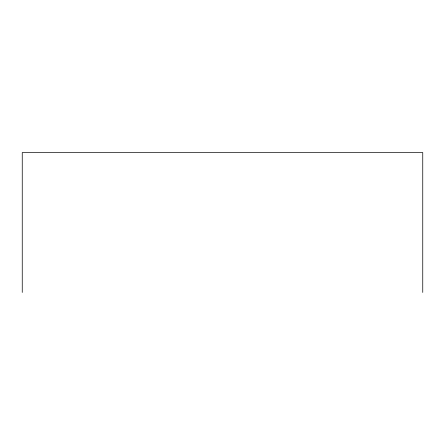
<?xml version="1.0" encoding="UTF-8"?>
<svg xmlns="http://www.w3.org/2000/svg" width="445" height="445" viewBox="0 0 445 445"><rect width="100%" height="100%" fill="white"/><g stroke="black" fill="none" stroke-linecap="round" stroke-linejoin="round"><path stroke-width="0.67" d="M422.75 292.443L422.75 152.557L22.25 152.557L22.25 292.443"/></g></svg>
